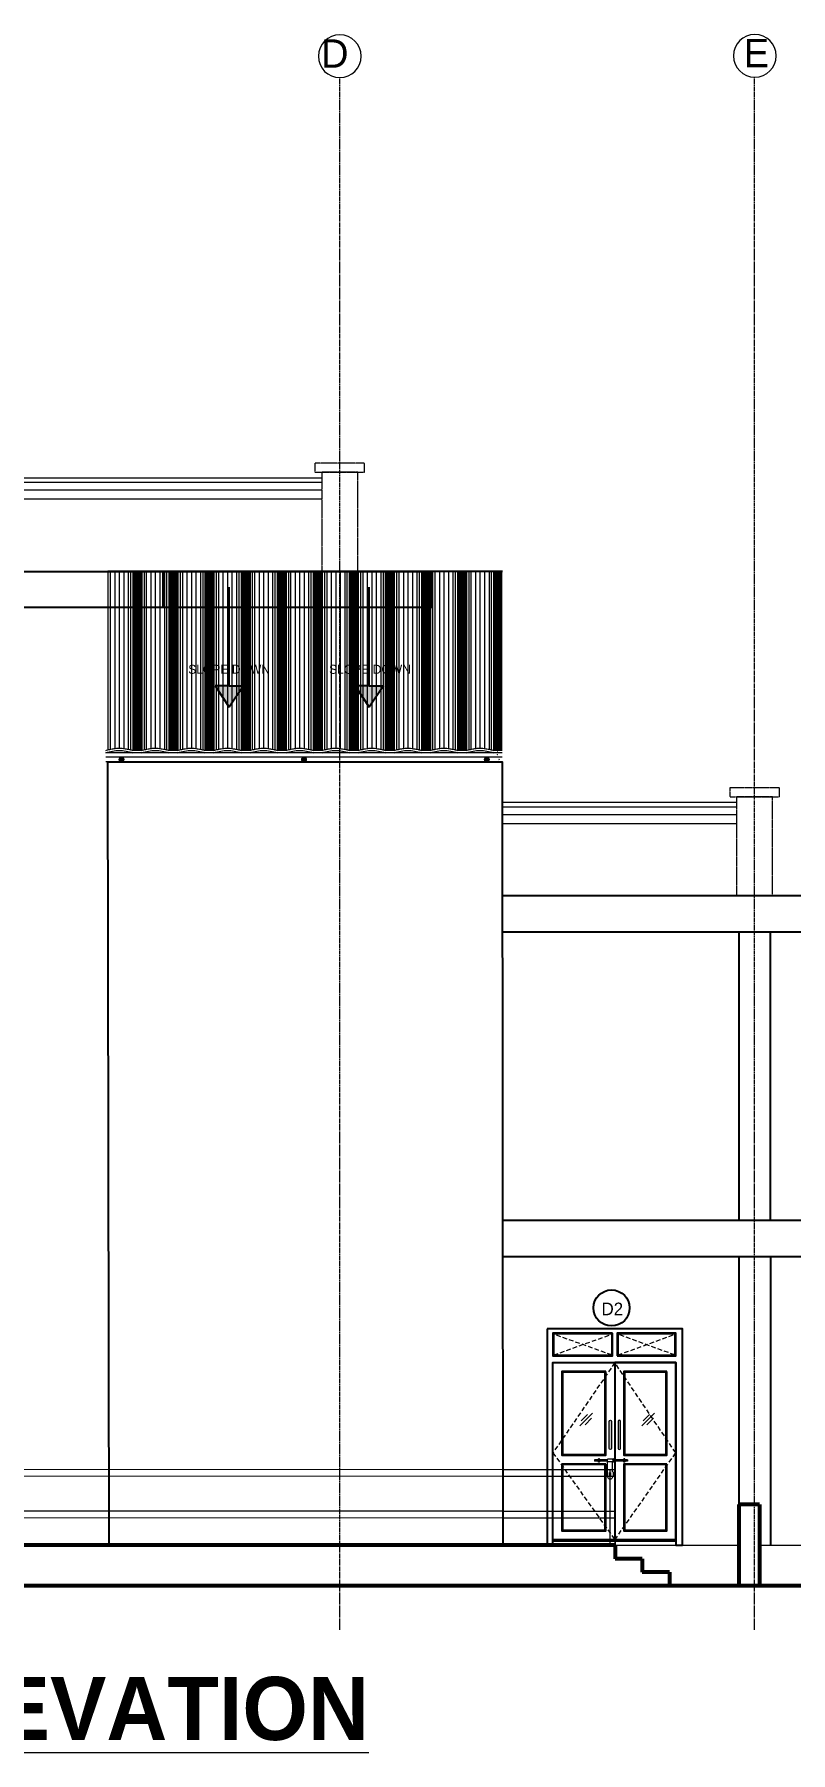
# Model space of a CAD drawing. Header units: inches. Extents: x -3071 to 2014935, y -37057 to 549694.
# Drawn here: x 1471072 to 1479458, y -37057 to -18003 of the extents above; entities that cross this region are included whole.
import ezdxf
from ezdxf.enums import TextEntityAlignment as Align

# ---------------------------------------------------------------- set-up
doc = ezdxf.new("R2010")
doc.units = ezdxf.units.IN
doc.header["$MEASUREMENT"] = 0
for name, pattern in [('ACAD_ISO08W100', [36, 24, -3, 6, -3]), ('DASHED', [0.75, 0.5, -0.25]), ('TRAZOS1', [0.15, 0.1, -0.05])]:
    doc.linetypes.add(name, pattern=pattern)
for name, color, linetype, lineweight in [('001-Archi- door window elevation', 92, 'Continuous', 25), ('001-Archi-hatch', 9, 'Continuous', 0), ('001-Archi-Opening Tags', 14, 'Continuous', 25), ('A .8 boundary line', 10, 'Continuous', 53), ('A 0.13 Text', 6, 'Continuous', 13), ('A 0.13 window elevation', 253, 'Continuous', 13), ('A 0.13parapet partition', 230, 'Continuous', 13), ('A 0.25 back line elevation', 20, 'Continuous', 25), ('A 0.35 front line elevation', 112, 'Continuous', 35), ('A 0.9 RAILING', 100, 'Continuous', 9), ('cen', 50, 'ACAD_ISO08W100', 5), ('DIM', 161, 'Continuous', 15), ('Grid Tag', 6, 'Continuous', 20)]:
    doc.layers.add(name, color=color, linetype=linetype, lineweight=lineweight)
doc.styles.add('Archi 100', font='GOTHIC.TTF', dxfattribs={"height": 200})
doc.styles.add('CG', font='GOTHIC.TTF', dxfattribs={"height": 40})
doc.styles.get("Standard").update_dxf_attribs({"font": 'GOTHIC.TTF'})

# ---------------------------------------------------------------- blocks, each defined once
blk = doc.blocks.new('A$C41BE75F4')
for p, q in [((-112, 98), (-144, 98)), ((-144, 98), (-144, 81)), ((-112, 81), (-144, 81)), ((-101, 98), (-112, 98)), ((-101, 81), (-112, 81)), ((-90, 107), (-101, 107)), ((-101, 98), (-101, 107)), ((-101, 98), (-101, 81)), ((-101, 81), (-101, 73)), ((-101, 71), (-101, 73)), ((-90, 73), (-101, 73)), ((-90, 71), (-101, 71)), ((-90, 98), (-90, 107)), ((-78, 98), (-90, 98)), ((-90, 98), (-90, 81)), ((-78, 81), (-90, 81)), ((-90, 81), (-90, 73)), ((-90, 71), (-90, 73)), ((-3, 98), (-78, 98)), ((-3, 81), (-78, 81)), ((57, 104), (-3, 104)), ((-3, 98), (-3, 104)), ((-3, 81), (-3, 98)), ((-3, 75), (-3, 81)), ((0, 75), (-3, 75)), ((-3, 75), (-3, 75)), ((0, 75), (-3, 75)), ((0, -32), (0, 75)), ((0, 75), (0, 75)), ((54, 75), (0, 75)), ((54, -32), (54, 75)), ((57, 75), (54, 75)), ((54, 75), (54, 75)), ((57, 75), (54, 75)), ((57, 98), (57, 104)), ((64, 98), (57, 98)), ((57, 98), (57, 98)), ((57, 98), (57, 81)), ((64, 81), (57, 81)), ((57, 81), (57, 81)), ((57, 75), (57, 81)), ((57, 75), (57, 75)), ((75, 107), (64, 107)), ((64, 98), (64, 107)), ((64, 98), (64, 81)), ((64, 81), (64, 73)), ((64, 71), (64, 73)), ((75, 73), (64, 73)), ((75, 71), (64, 71)), ((75, 98), (75, 107)), ((87, 98), (75, 98)), ((75, 98), (75, 81)), ((87, 81), (75, 81)), ((75, 81), (75, 73)), ((75, 71), (75, 73)), ((169, 98), (87, 98)), ((169, 81), (87, 81)), ((181, 98), (169, 98)), ((181, 81), (169, 81)), ((192, 107), (181, 107)), ((181, 98), (181, 107)), ((181, 98), (181, 81)), ((181, 81), (181, 73)), ((181, 71), (181, 73)), ((192, 73), (181, 73)), ((192, 71), (181, 71)), ((192, 98), (192, 107)), ((203, 98), (192, 98)), ((192, 98), (192, 81)), ((203, 81), (192, 81)), ((192, 81), (192, 73)), ((192, 71), (192, 73)), ((219, 98), (203, 98)), ((219, 81), (203, 81)), ((219, 98), (219, 81)), ((-7, -39), (-5, -39)), ((-7, -39), (-7, -82)), ((-7, -82), (-5, -83)), ((-7, -82), (-5, -83)), ((-7, -82), (-7, -82)), ((-5, -39), (-3, -38)), ((-5, -83), (-3, -83)), ((-5, -83), (-3, -83)), ((-3, -38), (-2, -37)), ((-3, -83), (-2, -84)), ((-3, -83), (-2, -84)), ((-2, -37), (-1, -36)), ((-2, -84), (-1, -86)), ((-2, -84), (-1, -86)), ((-1, -36), (0, -34)), ((-1, -86), (0, -87)), ((-1, -86), (0, -88)), ((0, -34), (0, -32)), ((0, -87), (0, -89)), ((0, -87), (0, -88)), ((0, -88), (0, -89)), ((0, -89), (0, -89)), ((0, -89), (0, -89)), ((1, -96), (0, -89)), ((1, -96), (0, -89)), ((0, -89), (0, -89)), ((4, -103), (1, -96)), ((4, -103), (1, -96)), ((1, -96), (1, -96)), ((8, -109), (4, -103)), ((8, -109), (4, -103)), ((14, -113), (8, -109)), ((14, -113), (8, -109)), ((20, -116), (14, -113)), ((20, -116), (14, -113)), ((27, -117), (20, -116)), ((27, -116), (20, -116)), ((33, -44), (22, -44)), ((22, -63), (22, -44)), ((22, -77), (22, -63)), ((33, -77), (22, -77)), ((34, -116), (27, -117)), ((34, -116), (27, -116)), ((33, -44), (33, -63)), ((33, -63), (33, -77)), ((41, -113), (34, -116)), ((41, -113), (34, -116)), ((47, -109), (41, -113)), ((47, -109), (41, -113)), ((51, -103), (47, -109)), ((51, -103), (47, -109)), ((54, -96), (51, -103)), ((54, -96), (51, -103)), ((55, -34), (54, -32)), ((54, -89), (55, -87)), ((54, -89), (55, -88)), ((54, -89), (54, -89)), ((54, -89), (54, -89)), ((54, -89), (54, -96)), ((54, -89), (54, -89)), ((54, -89), (54, -96)), ((54, -96), (54, -96)), ((55, -36), (55, -34)), ((56, -37), (55, -36)), ((55, -86), (56, -84)), ((55, -86), (56, -84)), ((55, -87), (55, -86)), ((55, -88), (55, -86)), ((55, -87), (55, -88)), ((58, -38), (56, -37)), ((56, -84), (58, -83)), ((56, -84), (58, -83)), ((60, -39), (58, -38)), ((58, -83), (60, -83)), ((58, -83), (60, -83)), ((61, -39), (60, -39)), ((60, -83), (61, -82)), ((60, -83), (61, -82)), ((61, -39), (61, -82)), ((61, -82), (61, -82))]:
    blk.add_line(p, q)
blk = doc.blocks.new('window tag')
blk.add_circle((0, 0), 200)
at = {"style": 'Archi 100', "flags": 1}
for tag, p in [('WIDTH', (15, 174.5)), ('HEIGHT', (-4.5, -348.5))]:
    blk.add_attdef(tag, p, '', height=200, dxfattribs=at)
at = {"style": 'Archi 100'}
blk.add_attdef('SYMBOL', text='', height=200, dxfattribs=at).set_placement((8, -10.5), align=Align.MIDDLE_CENTER)
blk = doc.blocks.new('grid')
at = {"layer": 'Grid Tag', "linetype": 'Continuous', "ltscale": 30}
blk.add_circle((51, 48), 264, dxfattribs=at)
blk.add_attdef('GRID', (-143, -93), '', height=200)

msp = doc.modelspace()

# ---------------------------------------------------------------- hatches: boundary and pattern name
at = {"layer": '001-Archi-hatch'}
h = msp.add_hatch(color=256, dxfattribs=at)
h.dxf.hatch_style = 1
h.set_gradient(color1=(51, 51, 51), tint=1, name='CYLINDER')
edge = h.paths.add_edge_path()
edge.add_arc((1477458.85, -33384.6), 12.5, 0, 180, ccw=False)
edge.add_line((1477471.35, -33384.6), (1477471.35, -33684.6))
edge.add_arc((1477458.85, -33684.6), 12.5, -180, 0, ccw=False)
edge.add_line((1477446.35, -33684.6), (1477446.35, -33384.6))
h = msp.add_hatch(color=256, dxfattribs=at)
h.dxf.hatch_style = 1
h.set_gradient(color1=(51, 51, 51), tint=1, name='CYLINDER')
edge = h.paths.add_edge_path()
edge.add_arc((1477558.85, -33384.6), 12.5, 0, 180)
edge.add_line((1477546.35, -33384.6), (1477546.35, -33684.6))
edge.add_arc((1477558.85, -33684.6), 12.5, 180, 360)
edge.add_line((1477571.35, -33684.6), (1477571.35, -33384.6))
h = msp.add_hatch(dxfattribs=at)
h.set_pattern_fill('ANSI31', color=256, scale=10, angle=45)
h.set_pattern_definition([(90, (1310960.772, -7914.4231), (-1.25, 2e-16), [])])
h.paths.add_polyline_path([(1476821.85, -34707.64), (1478183.85, -34707.64), (1478183.85, -34697.64), (1476821.85, -34697.64)])
at = {"layer": 'A 0.25 back line elevation', "ltscale": 20}
for points in [[(1473363.29, -25269.3), (1473363.29, -25227.5), (1473233.79, -25227.5), (1473076.53, -25227.5), (1473233.79, -25464.24)], [(1473363.29, -25269.3), (1473391.05, -25227.5), (1473363.29, -25227.5)], [(1474914.57, -25269.3), (1474914.57, -25227.5), (1474785.08, -25227.5), (1474627.82, -25227.5), (1474785.08, -25464.24)], [(1474942.34, -25227.5), (1474785.08, -25227.5), (1474663.29, -25227.5), (1474663.29, -25280.9), (1474785.08, -25464.24)]]:
    msp.add_hatch(color=256, dxfattribs=at).paths.add_polyline_path(points)
at = {"layer": 'DIM', "ltscale": 20}
h = msp.add_hatch(dxfattribs=at)
h.set_pattern_fill('ANSI31', color=256, angle=90, style=0)
h.set_pattern_definition([(135, (1595755.06223, -297267.51024), (-0.08838834765, -0.08838834765), [])])
h.paths.add_polyline_path([(1472038.28, -26018.75, 1), (1472038.28, -26068.75, 1)])
h = msp.add_hatch(dxfattribs=at)
h.set_pattern_fill('ANSI31', color=256, angle=90, style=0)
h.set_pattern_definition([(135, (1597778.08588, -297267.51024), (-0.08838834765, -0.08838834765), [])])
h.paths.add_polyline_path([(1474061.3, -26018.75, 1), (1474061.3, -26068.75, 1)])
h = msp.add_hatch(dxfattribs=at)
h.set_pattern_fill('ANSI31', color=256, angle=90, style=0)
h.set_pattern_definition([(135, (1599805.0584, -297267.51024), (-0.08838834765, -0.08838834765), [])])
h.paths.add_polyline_path([(1476088.27, -26018.75, 1), (1476088.27, -26068.75, 1)])
for points in [[(1476205.63, -25991.46), (1476204.87, -25989.64), (1476203.12, -25992.52), (1476206.4, -25993.29)], [(1476205.63, -25958.78), (1476204.23, -25957.39), (1476203.71, -25960.71), (1476207.03, -25960.18)], [(1476224.49, -26044.13), (1476222.52, -26044.13), (1476224.49, -26046.85), (1476226.47, -26044.13)]]:
    msp.add_hatch(color=256, dxfattribs=at).paths.add_polyline_path(points)

# ---------------------------------------------------------------- linework, layer by layer
msp.add_lwpolyline([(1471888.29, -26068.75), (1476259.32, -26068.75), (1476266.29, -34757.64), (1471902.76, -34757.64)], close=True)
at = {"layer": '001-Archi- door window elevation'}
msp.add_line((1476758.85, -32357.64), (1476758.85, -34757.64), dxfattribs=at)
for points in [[(1478183.85, -34757.64), (1478258.85, -34757.64), (1478258.85, -32357.64), (1476758.85, -32357.64)], [(1477483.85, -32407.64), (1476821.85, -32407.64), (1476821.85, -32657.64), (1477483.85, -32657.64), (1477483.85, -32407.64)], [(1477533.85, -32657.64), (1478183.85, -32657.64), (1478183.85, -32407.64), (1477533.85, -32407.64), (1477533.85, -32657.64)], [(1476758.85, -34757.64), (1476821.85, -34757.64), (1476821.85, -32732.64), (1478183.85, -32732.64), (1478183.85, -34757.64)]]:
    msp.add_lwpolyline(points, dxfattribs=at)
for points in [[(1477508.85, -34697.64), (1476821.85, -34697.64), (1476821.85, -32732.64), (1477508.85, -32732.64)], [(1477508.85, -34697.64), (1478183.85, -34697.64), (1478183.85, -32732.64), (1477508.85, -32732.64)], [(1477408.85, -32832.64), (1476921.85, -32832.64), (1476921.85, -33757.64), (1477408.85, -33757.64)], [(1478083.85, -32832.64), (1477608.85, -32832.64), (1477608.85, -33757.64), (1478083.85, -33757.64)], [(1477408.85, -33857.64), (1476921.85, -33857.64), (1476921.85, -34597.64), (1477408.85, -34597.64)], [(1478083.85, -33857.64), (1477608.85, -33857.64), (1477608.85, -34597.64), (1478083.85, -34597.64)], [(1476821.85, -34707.64), (1478183.85, -34707.64), (1478183.85, -34697.64), (1476821.85, -34697.64)]]:
    msp.add_lwpolyline(points, close=True, dxfattribs=at)
at = {"layer": '001-Archi-hatch', "linetype": 'TRAZOS1', "ltscale": 500}
for p, q in [((1476831.85, -32647.64), (1477473.85, -32417.64)), ((1477473.85, -32647.64), (1476831.85, -32417.64)), ((1477543.85, -32647.64), (1478173.85, -32417.64)), ((1478173.85, -32647.64), (1477543.85, -32417.64))]:
    msp.add_line(p, q, dxfattribs=at)
at = {"layer": '001-Archi-hatch'}
for p, q in [((1477121.15, -33435.05), (1477262.57, -33293.63)), ((1477206, -33307.77), (1477135.29, -33378.48)), ((1477808.15, -33435.05), (1477949.57, -33293.63)), ((1477893, -33307.77), (1477822.29, -33378.48)), ((1477248.43, -33350.2), (1477177.72, -33420.91)), ((1477935.43, -33350.2), (1477864.72, -33420.91))]:
    msp.add_line(p, q, dxfattribs=at)
for points in [[(1477473.85, -32417.64), (1476831.85, -32417.64), (1476831.85, -32647.64), (1477473.85, -32647.64)], [(1477543.85, -32647.64), (1478173.85, -32647.64), (1478173.85, -32417.64), (1477543.85, -32417.64)], [(1477398.85, -32842.64), (1476931.85, -32842.64), (1476931.85, -33747.64), (1477398.85, -33747.64)], [(1478073.85, -32842.64), (1477618.85, -32842.64), (1477618.85, -33747.64), (1478073.85, -33747.64)], [(1477398.85, -33867.64), (1476931.85, -33867.64), (1476931.85, -34587.64), (1477398.85, -34587.64)], [(1478073.85, -33867.64), (1477618.85, -33867.64), (1477618.85, -34587.64), (1478073.85, -34587.64)]]:
    msp.add_lwpolyline(points, close=True, dxfattribs=at)
at = {"layer": '001-Archi-hatch', "linetype": 'TRAZOS1', "ltscale": 500}
msp.add_lwpolyline([(1477508.85, -32732.64), (1476821.85, -33732.64), (1477508.85, -34697.64), (1478183.85, -33732.64), (1477508.85, -32732.64)], dxfattribs=at)
at = {"layer": '001-Archi-hatch'}
for points in [[(1477446.35, -33384.6, -1), (1477471.35, -33384.6), (1477471.35, -33684.6, -1), (1477446.35, -33684.6)], [(1477571.35, -33384.6, 1), (1477546.35, -33384.6), (1477546.35, -33684.6, 1), (1477571.35, -33684.6)]]:
    msp.add_lwpolyline(points, format="xyb", close=True, dxfattribs=at)
at = {"layer": 'A .8 boundary line'}
for p, q in [((1479113.29, -34307.64), (1478883.29, -34307.64)), ((1478883.29, -34307.64), (1478883.29, -35207.64)), ((1479113.29, -34307.64), (1479113.29, -35207.64)), ((1477513.27, -34757.64), (1466758.29, -34757.64)), ((1477513.27, -34757.64), (1477513.27, -34907.64)), ((1477813.27, -34907.64), (1477513.27, -34907.64)), ((1477813.27, -34907.64), (1477813.27, -35057.64)), ((1478113.27, -35057.64), (1477813.27, -35057.64)), ((1478113.27, -35057.64), (1478113.27, -35207.64)), ((1486655.16, -35207.64), (1459588.29, -35207.64))]:
    msp.add_line(p, q, dxfattribs=at)
at = {"layer": 'A 0.13 window elevation', "linetype": 'DASHED', "ltscale": 0.005}
for points in [[(1474733.28, -22757.64), (1474183.28, -22757.64), (1474183.28, -22857.64), (1474733.28, -22857.64)], [(1474658.28, -22857.64), (1474258.28, -22857.64), (1474258.28, -23957.64), (1474658.28, -23957.64)], [(1479333.28, -26357.64), (1478783.28, -26357.64), (1478783.28, -26457.64), (1479333.28, -26457.64)], [(1479258.28, -26457.64), (1478858.28, -26457.64), (1478858.28, -27557.64), (1479258.28, -27557.64)]]:
    msp.add_lwpolyline(points, close=True, dxfattribs=at)
at = {"layer": 'A 0.13parapet partition', "ltscale": 20}
for p, q in [((1474258.28, -23057.64), (1470058.29, -23057.64)), ((1474258.28, -23157.64), (1470058.29, -23157.64)), ((1478858.28, -26657.64), (1476261.93, -26657.64)), ((1478858.28, -26757.64), (1476262.03, -26757.64)), ((1466758.29, -33917.31), (1476265.62, -33913.81)), ((1466758.29, -33992.31), (1476265.77, -33988.81)), ((1476265.48, -33917.31), (1477513.27, -33917.31)), ((1476265.55, -33992.31), (1477513.27, -33992.31)), ((1477458.27, -34757.64), (1477458.27, -33917.31)), ((1477458.27, -33917.31), (1477513.27, -33917.31)), ((1477513.27, -34757.64), (1477513.27, -33917.31)), ((1466758.29, -34378.8), (1476266.54, -34375.3)), ((1466758.29, -34453.8), (1476266.69, -34450.3)), ((1476265.93, -34378.8), (1477513.27, -34378.8)), ((1476266, -34453.8), (1477513.27, -34453.8))]:
    msp.add_line(p, q, dxfattribs=at)
at = {"layer": 'A 0.25 back line elevation', "ltscale": 20}
for p, q in [((1470873.29, -23957.64), (1475443.34, -23957.64)), ((1476264.25, -23957.64), (1471888.29, -23957.64)), ((1474639.25, -23957.64), (1475478.27, -23957.64)), ((1475443.34, -23957.64), (1475443.34, -24357.64)), ((1475478.27, -23957.64), (1475478.27, -24357.64)), ((1473233.79, -25227.5), (1473233.79, -24134.17)), ((1474785.08, -25227.5), (1474785.08, -24134.17)), ((1475443.34, -24357.64), (1470873.29, -24357.64)), ((1475478.27, -24357.64), (1474634.32, -24357.64)), ((1473233.79, -25227.5), (1473076.53, -25227.5)), ((1473076.53, -25227.5), (1473233.79, -25464.24)), ((1473233.79, -25227.5), (1473391.05, -25227.5)), ((1473391.05, -25227.5), (1473233.79, -25464.24)), ((1474785.08, -25227.5), (1474627.82, -25227.5)), ((1474627.82, -25227.5), (1474785.08, -25464.24)), ((1474785.08, -25227.5), (1474942.34, -25227.5)), ((1474942.34, -25227.5), (1474785.08, -25464.24)), ((1480073.28, -27557.64), (1476262.81, -27557.64)), ((1480073.28, -27957.64), (1476263.19, -27958.48)), ((1478882.5, -27957.64), (1478882.5, -31157.64)), ((1479232.5, -27957.64), (1479232.5, -31157.64)), ((1480073.28, -31157.64), (1476262.81, -31157.64)), ((1480073.28, -31557.64), (1476263.19, -31558.48)), ((1478883.29, -31557.64), (1478883.29, -34757.64)), ((1479233.29, -31557.64), (1479233.29, -34757.64))]:
    msp.add_line(p, q, dxfattribs=at)
at = {"layer": 'A 0.35 front line elevation'}
msp.add_line((1472503.28, -24357.64), (1472503.28, -23957.64), dxfattribs=at)
at = {"layer": 'A 0.9 RAILING', "ltscale": 20}
for p, q in [((1474258.28, -22922.64), (1470058.29, -22922.64)), ((1474258.28, -22972.64), (1470058.29, -22972.64)), ((1478858.28, -26522.64), (1476261.8, -26522.64)), ((1478858.28, -26572.64), (1476261.85, -26572.64))]:
    msp.add_line(p, q, dxfattribs=at)
at = {"layer": 'cen', "ltscale": 2}
for p, q in [((1474458.28, -35696.45), (1474458.28, -18482.96)), ((1479058.28, -35696.45), (1479058.28, -18482.96))]:
    msp.add_line(p, q, dxfattribs=at)
at = {"layer": 'DIM', "ltscale": 20}
for p, q in [((1471888.29, -23957.64), (1471888.29, -25936.85)), ((1471913.29, -23957.64), (1471913.29, -25931.12)), ((1471963.29, -23957.64), (1471963.29, -25922.23)), ((1472013.29, -23957.64), (1472013.29, -25918.75)), ((1472063.29, -23957.64), (1472063.29, -25922.23)), ((1472113.29, -23957.64), (1472113.29, -25931.12)), ((1472138.29, -23957.64), (1472138.29, -25936.87)), ((1472163.29, -23957.64), (1472163.29, -25943.75)), ((1472173.29, -23957.64), (1472173.29, -25943.75)), ((1472183.29, -23957.64), (1472183.29, -25943.75)), ((1472193.29, -23957.64), (1472193.29, -25943.75)), ((1472203.29, -23957.64), (1472203.29, -25943.75)), ((1472213.29, -23957.64), (1472213.29, -25943.75)), ((1472223.29, -23957.64), (1472223.29, -25943.75)), ((1472233.29, -23957.64), (1472233.29, -25943.75)), ((1472243.29, -23957.64), (1472243.29, -25943.75)), ((1472253.29, -23957.64), (1472253.29, -25943.75)), ((1472263.29, -23957.64), (1472263.29, -25943.75)), ((1472288.29, -23957.64), (1472288.29, -25936.85)), ((1472313.29, -23957.64), (1472313.29, -25931.12)), ((1472363.29, -23957.64), (1472363.29, -25922.23)), ((1472413.29, -23957.64), (1472413.29, -25918.75)), ((1472463.29, -23957.64), (1472463.29, -25922.23)), ((1472513.29, -23957.64), (1472513.29, -25931.12)), ((1472538.29, -23957.64), (1472538.29, -25936.87)), ((1472563.29, -23957.64), (1472563.29, -25943.75)), ((1472573.29, -23957.64), (1472573.29, -25943.75)), ((1472583.29, -23957.64), (1472583.29, -25943.75)), ((1472593.29, -23957.64), (1472593.29, -25943.75)), ((1472603.29, -23957.64), (1472603.29, -25943.75)), ((1472613.29, -23957.64), (1472613.29, -25943.75)), ((1472623.29, -23957.64), (1472623.29, -25943.75)), ((1472633.29, -23957.64), (1472633.29, -25943.75)), ((1472643.29, -23957.64), (1472643.29, -25943.75)), ((1472653.29, -23957.64), (1472653.29, -25943.75)), ((1472663.29, -23957.64), (1472663.29, -25943.75)), ((1472688.29, -23957.64), (1472688.29, -25936.85)), ((1472713.29, -23957.64), (1472713.29, -25931.12)), ((1472763.29, -23957.64), (1472763.29, -25922.23)), ((1472813.29, -23957.64), (1472813.29, -25918.75)), ((1472863.29, -23957.64), (1472863.29, -25922.23)), ((1472913.29, -23957.64), (1472913.29, -25931.12)), ((1472938.29, -23957.64), (1472938.29, -25936.87)), ((1472963.29, -23957.64), (1472963.29, -25943.75)), ((1472973.29, -23957.64), (1472973.29, -25943.75)), ((1472983.29, -23957.64), (1472983.29, -25943.75)), ((1472993.29, -23957.64), (1472993.29, -25943.75)), ((1473003.29, -23957.64), (1473003.29, -25943.75)), ((1473013.29, -23957.64), (1473013.29, -25943.75)), ((1473023.29, -23957.64), (1473023.29, -25943.75)), ((1473033.29, -23957.64), (1473033.29, -25943.75)), ((1473043.29, -23957.64), (1473043.29, -25943.75)), ((1473053.29, -23957.64), (1473053.29, -25943.75)), ((1473063.29, -23957.64), (1473063.29, -25943.75)), ((1473088.29, -23957.64), (1473088.29, -25936.85)), ((1473113.29, -23957.64), (1473113.29, -25931.12)), ((1473163.29, -23957.64), (1473163.29, -25922.23)), ((1473213.29, -23957.64), (1473213.29, -25918.75)), ((1473263.29, -23957.64), (1473263.29, -25922.23)), ((1473313.29, -23957.64), (1473313.29, -25931.12)), ((1473338.29, -23957.64), (1473338.29, -25936.87)), ((1473363.29, -23957.64), (1473363.29, -25943.75)), ((1473373.29, -23957.64), (1473373.29, -25943.75)), ((1473383.29, -23957.64), (1473383.29, -25943.75)), ((1473393.29, -23957.64), (1473393.29, -25943.75)), ((1473403.29, -23957.64), (1473403.29, -25943.75)), ((1473413.29, -23957.64), (1473413.29, -25943.75)), ((1473423.29, -23957.64), (1473423.29, -25943.75)), ((1473433.29, -23957.64), (1473433.29, -25943.75)), ((1473443.29, -23957.64), (1473443.29, -25943.75)), ((1473453.29, -23957.64), (1473453.29, -25943.75)), ((1473463.29, -23957.64), (1473463.29, -25943.75)), ((1473488.29, -23957.64), (1473488.29, -25936.85)), ((1473513.29, -23957.64), (1473513.29, -25931.12)), ((1473563.29, -23957.64), (1473563.29, -25922.23)), ((1473613.29, -23957.64), (1473613.29, -25918.75)), ((1473663.29, -23957.64), (1473663.29, -25922.23)), ((1473713.29, -23957.64), (1473713.29, -25931.12)), ((1473738.29, -23957.64), (1473738.29, -25936.87)), ((1473763.29, -23957.64), (1473763.29, -25943.75)), ((1473773.29, -23957.64), (1473773.29, -25943.75)), ((1473783.29, -23957.64), (1473783.29, -25943.75)), ((1473793.29, -23957.64), (1473793.29, -25943.75)), ((1473803.29, -23957.64), (1473803.29, -25943.75)), ((1473813.29, -23957.64), (1473813.29, -25943.75)), ((1473823.29, -23957.64), (1473823.29, -25943.75)), ((1473833.29, -23957.64), (1473833.29, -25943.75)), ((1473843.29, -23957.64), (1473843.29, -25943.75)), ((1473853.29, -23957.64), (1473853.29, -25943.75)), ((1473863.29, -23957.64), (1473863.29, -25943.75)), ((1473888.29, -23957.64), (1473888.29, -25936.85)), ((1473913.29, -23957.64), (1473913.29, -25931.12)), ((1473963.29, -23957.64), (1473963.29, -25922.23)), ((1474013.29, -23957.64), (1474013.29, -25918.75)), ((1474063.29, -23957.64), (1474063.29, -25922.23)), ((1474113.29, -23957.64), (1474113.29, -25931.12)), ((1474138.29, -23957.64), (1474138.29, -25936.87)), ((1474163.29, -23957.64), (1474163.29, -25943.75)), ((1474173.29, -23957.64), (1474173.29, -25943.75)), ((1474183.29, -23957.64), (1474183.29, -25943.75)), ((1474193.29, -23957.64), (1474193.29, -25943.75)), ((1474203.29, -23957.64), (1474203.29, -25943.75)), ((1474213.29, -23957.64), (1474213.29, -25943.75)), ((1474223.29, -23957.64), (1474223.29, -25943.75)), ((1474233.29, -23957.64), (1474233.29, -25943.75)), ((1474243.29, -23957.64), (1474243.29, -25943.75)), ((1474253.29, -23957.64), (1474253.29, -25943.75)), ((1474263.29, -23957.64), (1474263.29, -25943.75)), ((1474288.29, -23957.64), (1474288.29, -25936.85)), ((1474313.29, -23957.64), (1474313.29, -25931.12)), ((1474363.29, -23957.64), (1474363.29, -25922.23)), ((1474413.29, -23957.64), (1474413.29, -25918.75)), ((1474463.29, -23957.64), (1474463.29, -25922.23)), ((1474513.29, -23957.64), (1474513.29, -25931.12)), ((1474538.29, -23957.64), (1474538.29, -25936.87)), ((1474563.29, -23957.64), (1474563.29, -25943.75)), ((1474573.29, -23957.64), (1474573.29, -25943.75)), ((1474583.29, -23957.64), (1474583.29, -25943.75)), ((1474593.29, -23957.64), (1474593.29, -25943.75)), ((1474603.29, -23957.64), (1474603.29, -25943.75)), ((1474613.29, -23957.64), (1474613.29, -25943.75)), ((1474623.29, -23957.64), (1474623.29, -25943.75)), ((1474633.29, -23957.64), (1474633.29, -25943.75)), ((1474643.29, -23957.64), (1474643.29, -25943.75)), ((1474653.29, -23957.64), (1474653.29, -25943.75)), ((1474663.29, -23957.64), (1474663.29, -25943.75)), ((1474688.29, -23957.64), (1474688.29, -25936.85)), ((1474713.29, -23957.64), (1474713.29, -25931.12)), ((1474763.29, -23957.64), (1474763.29, -25922.23)), ((1474813.29, -23957.64), (1474813.29, -25918.75)), ((1474863.29, -23957.64), (1474863.29, -25922.23)), ((1474913.29, -23957.64), (1474913.29, -25931.12)), ((1474938.29, -23957.64), (1474938.29, -25936.87)), ((1474963.29, -23957.64), (1474963.29, -25943.75)), ((1474973.29, -23957.64), (1474973.29, -25943.75)), ((1474983.29, -23957.64), (1474983.29, -25943.75)), ((1474993.29, -23957.64), (1474993.29, -25943.75)), ((1475003.29, -23957.64), (1475003.29, -25943.75)), ((1475013.29, -23957.64), (1475013.29, -25943.75)), ((1475023.29, -23957.64), (1475023.29, -25943.75)), ((1475033.29, -23957.64), (1475033.29, -25943.75)), ((1475043.29, -23957.64), (1475043.29, -25943.75)), ((1475053.29, -23957.64), (1475053.29, -25943.75)), ((1475063.29, -23957.64), (1475063.29, -25943.75)), ((1475088.29, -23957.64), (1475088.29, -25936.85)), ((1475113.29, -23957.64), (1475113.29, -25931.12)), ((1475163.29, -23957.64), (1475163.29, -25922.23)), ((1475213.29, -23957.64), (1475213.29, -25918.75)), ((1475263.29, -23957.64), (1475263.29, -25922.23)), ((1475313.29, -23957.64), (1475313.29, -25931.12)), ((1475338.29, -23957.64), (1475338.29, -25936.87)), ((1475363.29, -23957.64), (1475363.29, -25943.75)), ((1475373.29, -23957.64), (1475373.29, -25943.75)), ((1475383.29, -23957.64), (1475383.29, -25943.75)), ((1475393.29, -23957.64), (1475393.29, -25943.75)), ((1475403.29, -23957.64), (1475403.29, -25943.75)), ((1475413.29, -23957.64), (1475413.29, -25943.75)), ((1475423.29, -23957.64), (1475423.29, -25943.75)), ((1475433.29, -23957.64), (1475433.29, -25943.75)), ((1475443.29, -23957.64), (1475443.29, -25943.75)), ((1475453.29, -23957.64), (1475453.29, -25943.75)), ((1475463.29, -23957.64), (1475463.29, -25943.75)), ((1475488.29, -23957.64), (1475488.29, -25936.85)), ((1475513.29, -23957.64), (1475513.29, -25931.12)), ((1475563.29, -23957.64), (1475563.29, -25922.23)), ((1475613.29, -23957.64), (1475613.29, -25918.75)), ((1475663.29, -23957.64), (1475663.29, -25922.23)), ((1475713.29, -23957.64), (1475713.29, -25931.12)), ((1475738.29, -23957.64), (1475738.29, -25936.87)), ((1475763.29, -23957.64), (1475763.29, -25943.75)), ((1475773.29, -23957.64), (1475773.29, -25943.75)), ((1475783.29, -23957.64), (1475783.29, -25943.75)), ((1475793.29, -23957.64), (1475793.29, -25943.75)), ((1475803.29, -23957.64), (1475803.29, -25943.75)), ((1475813.29, -23957.64), (1475813.29, -25943.75)), ((1475823.29, -23957.64), (1475823.29, -25943.75)), ((1475833.29, -23957.64), (1475833.29, -25943.75)), ((1475843.29, -23957.64), (1475843.29, -25943.75)), ((1475853.29, -23957.64), (1475853.29, -25943.75)), ((1475863.29, -23957.64), (1475863.29, -25943.75)), ((1475888.29, -23957.64), (1475888.29, -25936.85)), ((1475913.29, -23957.64), (1475913.29, -25931.12)), ((1475963.29, -23957.64), (1475963.29, -25922.23)), ((1476013.29, -23957.64), (1476013.29, -25918.75)), ((1476063.29, -23957.64), (1476063.29, -25922.23)), ((1476113.29, -23957.64), (1476113.29, -25931.12)), ((1476138.29, -23957.64), (1476138.29, -25936.87)), ((1476163.29, -23957.64), (1476163.29, -25943.75)), ((1476173.29, -23957.64), (1476173.29, -25943.75)), ((1476183.29, -23957.64), (1476183.29, -25943.75)), ((1476193.29, -23957.64), (1476193.29, -25943.75)), ((1476203.29, -23957.64), (1476203.29, -25943.75)), ((1476213.29, -23957.64), (1476213.29, -25943.75)), ((1476223.29, -23957.64), (1476223.29, -25943.75)), ((1476233.29, -23957.64), (1476233.29, -25943.75)), ((1476243.29, -23957.64), (1476243.29, -25943.75)), ((1476253.29, -23957.64), (1476253.29, -25943.75)), ((1476259.32, -25968.75), (1471863.29, -25968.75)), ((1476259.32, -26018.75), (1471863.29, -26018.75)), ((1476259.32, -26068.75), (1471863.29, -26068.75)), ((1472263.29, -25943.75), (1472163.29, -25943.75)), ((1472663.29, -25943.75), (1472563.29, -25943.75)), ((1473063.29, -25943.75), (1472963.29, -25943.75)), ((1473463.29, -25943.75), (1473363.29, -25943.75)), ((1473863.29, -25943.75), (1473763.29, -25943.75)), ((1474263.29, -25943.75), (1474163.29, -25943.75)), ((1474663.29, -25943.75), (1474563.29, -25943.75)), ((1475063.29, -25943.75), (1474963.29, -25943.75)), ((1475463.29, -25943.75), (1475363.29, -25943.75)), ((1475863.29, -25943.75), (1475763.29, -25943.75)), ((1476259.32, -25943.75), (1476163.29, -25943.75)), ((1476204.87, -25989.64), (1476203.12, -25992.52)), ((1476206.4, -25993.29), (1476203.12, -25992.52)), ((1476204.23, -25957.39), (1476203.71, -25960.71)), ((1476207.03, -25960.18), (1476203.71, -25960.71)), ((1476205.63, -25958.78), (1476204.23, -25957.39)), ((1476205.63, -25991.46), (1476204.87, -25989.64)), ((1476205.63, -25958.78), (1476207.03, -25960.18)), ((1476205.63, -25991.46), (1476206.4, -25993.29)), ((1476224.49, -26044.13), (1476222.52, -26044.13)), ((1476222.52, -26044.13), (1476224.49, -26046.85)), ((1476224.49, -26044.13), (1476226.47, -26044.13)), ((1476226.47, -26044.13), (1476224.49, -26046.85)), ((1477513.27, -34307.64), (1477513.27, -34757.64)), ((1477513.27, -34757.64), (1478883.29, -34757.64)), ((1478883.29, -34757.64), (1478883.29, -35207.64)), ((1479113.29, -34757.64), (1479113.29, -35207.64)), ((1479113.29, -34757.64), (1479833.29, -34757.64))]:
    msp.add_line(p, q, dxfattribs=at)
for centre in [(1472038.28, -26043.75), (1474061.3, -26043.75), (1476088.27, -26043.75)]:
    msp.add_circle(centre, 25, dxfattribs=at)
for points in [[(1471863.29, -25943.75), (1471866.39, -25942.21), (1471875.63, -25939.9), (1471900.73, -25933.83), (1471916.73, -25930.19), (1471949.13, -25924.08), (1471965.53, -25921.61), (1471987.8, -25919.66), (1471993.47, -25919.29), (1472002.95, -25918.9), (1472006.75, -25918.8), (1472013.39, -25918.74), (1472016.24, -25918.76), (1472021.91, -25918.86), (1472024.74, -25918.94), (1472033.2, -25919.3), (1472038.83, -25919.67), (1472055.62, -25921.13), (1472066.71, -25922.58), (1472094.07, -25926.98), (1472110.22, -25930.34), (1472139.71, -25937.11), (1472153.1, -25940.44), (1472163.29, -25943.75)], [(1472263.29, -25943.75), (1472266.39, -25942.21), (1472275.63, -25939.9), (1472300.73, -25933.83), (1472316.73, -25930.19), (1472349.13, -25924.08), (1472365.53, -25921.61), (1472387.8, -25919.66), (1472393.47, -25919.29), (1472402.95, -25918.9), (1472406.75, -25918.8), (1472413.39, -25918.74), (1472416.24, -25918.76), (1472421.91, -25918.86), (1472424.74, -25918.94), (1472433.2, -25919.3), (1472438.83, -25919.67), (1472455.62, -25921.13), (1472466.71, -25922.58), (1472494.07, -25926.98), (1472510.22, -25930.34), (1472539.71, -25937.11), (1472553.1, -25940.44), (1472563.29, -25943.75)], [(1472663.29, -25943.75), (1472666.39, -25942.21), (1472675.63, -25939.9), (1472700.73, -25933.83), (1472716.73, -25930.19), (1472749.13, -25924.08), (1472765.53, -25921.61), (1472787.8, -25919.66), (1472793.47, -25919.29), (1472802.95, -25918.9), (1472806.75, -25918.8), (1472813.39, -25918.74), (1472816.24, -25918.76), (1472821.91, -25918.86), (1472824.74, -25918.94), (1472833.2, -25919.3), (1472838.83, -25919.67), (1472855.62, -25921.13), (1472866.71, -25922.58), (1472894.07, -25926.98), (1472910.22, -25930.34), (1472939.71, -25937.11), (1472953.1, -25940.44), (1472963.29, -25943.75)], [(1473063.29, -25943.75), (1473066.39, -25942.21), (1473075.63, -25939.9), (1473100.73, -25933.83), (1473116.73, -25930.19), (1473149.13, -25924.08), (1473165.53, -25921.61), (1473187.8, -25919.66), (1473193.47, -25919.29), (1473202.95, -25918.9), (1473206.75, -25918.8), (1473213.39, -25918.74), (1473216.24, -25918.76), (1473221.91, -25918.86), (1473224.74, -25918.94), (1473233.2, -25919.3), (1473238.83, -25919.67), (1473255.62, -25921.13), (1473266.71, -25922.58), (1473294.07, -25926.98), (1473310.22, -25930.34), (1473339.71, -25937.11), (1473353.1, -25940.44), (1473363.29, -25943.75)], [(1473463.29, -25943.75), (1473466.39, -25942.21), (1473475.63, -25939.9), (1473500.73, -25933.83), (1473516.73, -25930.19), (1473549.13, -25924.08), (1473565.53, -25921.61), (1473587.8, -25919.66), (1473593.47, -25919.29), (1473602.95, -25918.9), (1473606.75, -25918.8), (1473613.39, -25918.74), (1473616.24, -25918.76), (1473621.91, -25918.86), (1473624.74, -25918.94), (1473633.2, -25919.3), (1473638.83, -25919.67), (1473655.62, -25921.13), (1473666.71, -25922.58), (1473694.07, -25926.98), (1473710.22, -25930.34), (1473739.71, -25937.11), (1473753.1, -25940.44), (1473763.29, -25943.75)], [(1473863.29, -25943.75), (1473866.39, -25942.21), (1473875.63, -25939.9), (1473900.73, -25933.83), (1473916.73, -25930.19), (1473949.13, -25924.08), (1473965.53, -25921.61), (1473987.8, -25919.66), (1473993.47, -25919.29), (1474002.95, -25918.9), (1474006.75, -25918.8), (1474013.39, -25918.74), (1474016.24, -25918.76), (1474021.91, -25918.86), (1474024.74, -25918.94), (1474033.2, -25919.3), (1474038.83, -25919.67), (1474055.62, -25921.13), (1474066.71, -25922.58), (1474094.07, -25926.98), (1474110.22, -25930.34), (1474139.71, -25937.11), (1474153.1, -25940.44), (1474163.29, -25943.75)], [(1474263.29, -25943.75), (1474266.39, -25942.21), (1474275.63, -25939.9), (1474300.73, -25933.83), (1474316.73, -25930.19), (1474349.13, -25924.08), (1474365.53, -25921.61), (1474387.8, -25919.66), (1474393.47, -25919.29), (1474402.95, -25918.9), (1474406.75, -25918.8), (1474413.39, -25918.74), (1474416.24, -25918.76), (1474421.91, -25918.86), (1474424.74, -25918.94), (1474433.2, -25919.3), (1474438.83, -25919.67), (1474455.62, -25921.13), (1474466.71, -25922.58), (1474494.07, -25926.98), (1474510.22, -25930.34), (1474539.71, -25937.11), (1474553.1, -25940.44), (1474563.29, -25943.75)], [(1474663.29, -25943.75), (1474666.39, -25942.21), (1474675.63, -25939.9), (1474700.73, -25933.83), (1474716.73, -25930.19), (1474749.13, -25924.08), (1474765.53, -25921.61), (1474787.8, -25919.66), (1474793.47, -25919.29), (1474802.95, -25918.9), (1474806.75, -25918.8), (1474813.39, -25918.74), (1474816.24, -25918.76), (1474821.91, -25918.86), (1474824.74, -25918.94), (1474833.2, -25919.3), (1474838.83, -25919.67), (1474855.62, -25921.13), (1474866.71, -25922.58), (1474894.07, -25926.98), (1474910.22, -25930.34), (1474939.71, -25937.11), (1474953.1, -25940.44), (1474963.29, -25943.75)], [(1475063.29, -25943.75), (1475066.39, -25942.21), (1475075.63, -25939.9), (1475100.73, -25933.83), (1475116.73, -25930.19), (1475149.13, -25924.08), (1475165.53, -25921.61), (1475187.8, -25919.66), (1475193.47, -25919.29), (1475202.95, -25918.9), (1475206.75, -25918.8), (1475213.39, -25918.74), (1475216.24, -25918.76), (1475221.91, -25918.86), (1475224.74, -25918.94), (1475233.2, -25919.3), (1475238.83, -25919.67), (1475255.62, -25921.13), (1475266.71, -25922.58), (1475294.07, -25926.98), (1475310.22, -25930.34), (1475339.71, -25937.11), (1475353.1, -25940.44), (1475363.29, -25943.75)], [(1475463.29, -25943.75), (1475466.39, -25942.21), (1475475.63, -25939.9), (1475500.73, -25933.83), (1475516.73, -25930.19), (1475549.13, -25924.08), (1475565.53, -25921.61), (1475587.8, -25919.66), (1475593.47, -25919.29), (1475602.95, -25918.9), (1475606.75, -25918.8), (1475613.39, -25918.74), (1475616.24, -25918.76), (1475621.91, -25918.86), (1475624.74, -25918.94), (1475633.2, -25919.3), (1475638.83, -25919.67), (1475655.62, -25921.13), (1475666.71, -25922.58), (1475694.07, -25926.98), (1475710.22, -25930.34), (1475739.71, -25937.11), (1475753.1, -25940.44), (1475763.29, -25943.75)], [(1475863.29, -25943.75), (1475866.39, -25942.21), (1475875.63, -25939.9), (1475900.73, -25933.83), (1475916.73, -25930.19), (1475949.13, -25924.08), (1475965.53, -25921.61), (1475987.8, -25919.66), (1475993.47, -25919.29), (1476002.95, -25918.9), (1476006.75, -25918.8), (1476013.39, -25918.74), (1476016.24, -25918.76), (1476021.91, -25918.86), (1476024.74, -25918.94), (1476033.2, -25919.3), (1476038.83, -25919.67), (1476055.62, -25921.13), (1476066.71, -25922.58), (1476094.07, -25926.98), (1476110.22, -25930.34), (1476139.71, -25937.11), (1476153.1, -25940.44), (1476163.29, -25943.75)]]:
    msp.add_open_spline(points, degree=3, knots=[0, 0, 0, 0, 27.88739647, 27.88739647, 75.30040962, 75.30040962, 122.71342277, 122.71342277, 138.80803597, 138.80803597, 149.50924119, 149.50924119, 157.49015401, 157.49015401, 165.47106683, 165.47106683, 181.43289247, 181.43289247, 213.35654376, 213.35654376, 260.84151316, 260.84151316, 301.11315105, 301.11315105, 301.11315105, 301.11315105], dxfattribs=at)
for points in [[(1471863.29, -25968.75), (1472013.29, -25943.75), (1472163.29, -25968.75)], [(1472263.29, -25968.75), (1472413.29, -25943.75), (1472563.29, -25968.75)], [(1472663.29, -25968.75), (1472813.29, -25943.75), (1472963.29, -25968.75)], [(1473063.29, -25968.75), (1473213.29, -25943.75), (1473363.29, -25968.75)], [(1473463.29, -25968.75), (1473613.29, -25943.75), (1473763.29, -25968.75)], [(1473863.29, -25968.75), (1474013.29, -25943.75), (1474163.29, -25968.75)], [(1474263.29, -25968.75), (1474413.29, -25943.75), (1474563.29, -25968.75)], [(1474663.29, -25968.75), (1474813.29, -25943.75), (1474963.29, -25968.75)], [(1475063.29, -25968.75), (1475213.29, -25943.75), (1475363.29, -25968.75)], [(1475463.29, -25968.75), (1475613.29, -25943.75), (1475763.29, -25968.75)], [(1475863.29, -25968.75), (1476013.29, -25943.75), (1476163.29, -25968.75)]]:
    msp.add_spline(points, degree=3, dxfattribs=at)

# ---------------------------------------------------------------- block references
ref = msp.add_blockref('grid', (1474504.51, -18288.77), dxfattribs=dict(xscale=-0.8987445155798923, yscale=0.8987445155798923, zscale=0.8987445155798923))
ref.add_attrib('GRID', 'D', (1474251.54, -18372.55), dxfattribs={"height": 314.56})
ref = msp.add_blockref('grid', (1479106.63, -18283.33), dxfattribs=dict(xscale=-0.8987445155798923, yscale=0.8987445155798923, zscale=0.8987445155798923))
ref.add_attrib('GRID', 'E', (1478937.92, -18367.11), dxfattribs={"height": 314.56})
at = {"layer": '001-Archi-hatch'}
msp.add_blockref('A$C41BE75F4', (1477428.79, -33907.15), dxfattribs=at)
at = {"layer": '001-Archi-Opening Tags'}
ref = msp.add_blockref('window tag', (1477472.54, -32126.34), dxfattribs=at)
ref.add_attrib('SYMBOL', 'D2', dxfattribs={"layer": '0', "height": 140, "style": 'CG'}).set_placement((1477480.54, -32136.84), align=Align.MIDDLE_CENTER)

# ---------------------------------------------------------------- texts
at = {"layer": 'A 0.13 Text', "style": 'CG'}
for s, insert, char_height, width, attachment_point in [('SLOPE DOWN', (1472778.33, -25095.18), 100, 3931.4146, 7), ('SLOPE DOWN', (1474340.42, -25095.18), 100, 3931.4146, 7), ('{\\fCentury Gothic|b1|i0|c0|p34;\\LSIDE ELEVATION}', (1470881.25, -36572.43), 700, 13056.4847, 5)]:
    msp.add_mtext(s, dxfattribs=dict(at, insert=insert, char_height=char_height, width=width, attachment_point=attachment_point))

doc.saveas('drawing.dxf')
